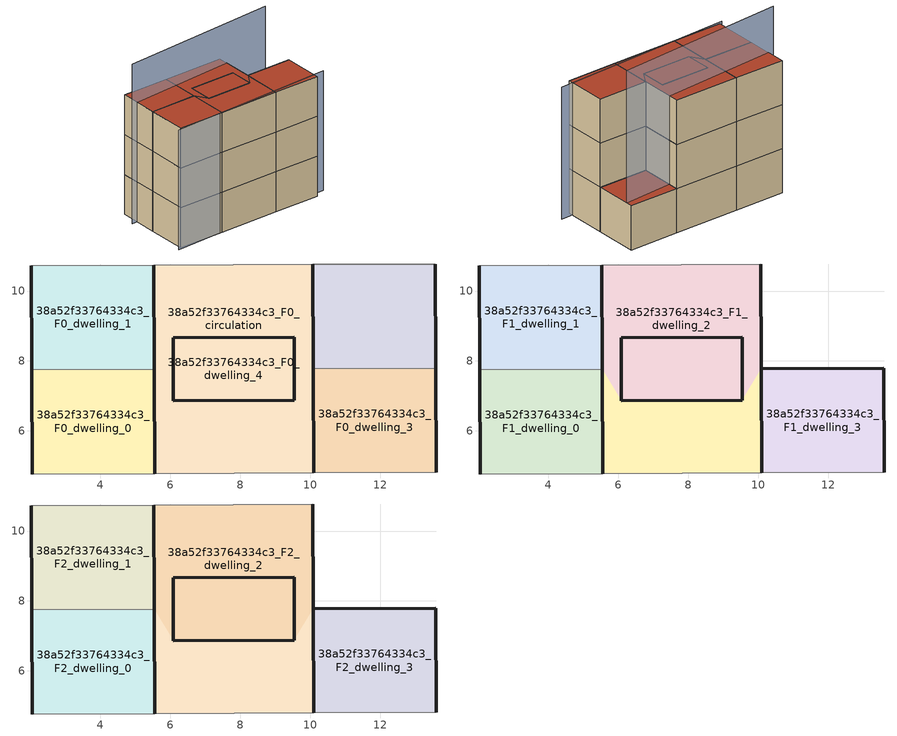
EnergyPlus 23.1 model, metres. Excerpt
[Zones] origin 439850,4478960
38a52f33764334c3_F0_dwelling_0
 floor ground (EU_floor_Construction): 5.54,7.76 5.55,4.78 2.05,4.77 2.04,7.75 z0
 wall outside (EU_wall_Construction): 2.04,7.75 2.05,4.77 / 5.55,4.78 5.54,7.76 z0:3
 wall adiabatic (EU_wall_Construction): 2.05,4.77 5.55,4.78 z0:3
 wall to 38a52f33764334c3_F0_dwelling_1 (EU_wall_Construction): 5.54,7.76 2.04,7.75 z0:3
38a52f33764334c3_F0_dwelling_1
 floor ground (EU_floor_Construction): 5.53,10.74 5.54,7.76 2.04,7.75 2.02,10.73 z0
 wall outside (EU_wall_Construction): 2.02,10.73 2.04,7.75 / 5.54,7.76 5.53,10.74 z0:3
 wall adiabatic (EU_wall_Construction): 5.53,10.74 2.02,10.73 z0:3
38a52f33764334c3_F0_dwelling_2
 floor ground (EU_floor_Construction): 10.08,10.76 10.09,7.78 9.55,6.88 9.55,8.67 6.08,8.66 6.08,6.87 5.54,7.76 5.53,10.74 z0; 13.58,10.77 13.59,7.79 10.09,7.78 10.08,10.76 z0; 10.09,7.78 10.1,4.8 5.55,4.78 5.54,7.76 6.08,6.87 9.55,6.88 z0; 9.55,8.67 9.55,6.88 6.08,6.87 6.08,8.66 z0
 wall outside (EU_wall_Construction): 10.1,4.8 10.09,7.78 10.08,10.76 / 5.53,10.74 5.54,7.76 5.55,4.78 z0:3
 wall adiabatic (EU_wall_Construction): 10.08,10.76 5.53,10.74 / 5.55,4.78 10.1,4.8 z0:3
 roof outside (EU_floor_Construction): 13.59,7.79 13.58,10.77 10.08,10.76 10.09,7.78 z3
38a52f33764334c3_F0_dwelling_3
 floor ground (EU_floor_Construction): 13.59,7.79 13.61,4.81 10.1,4.8 10.09,7.78 z0
 wall outside (EU_wall_Construction): 10.09,7.78 10.1,4.8 / 13.61,4.81 13.59,7.79 z0:3
 wall adiabatic (EU_wall_Construction): 10.1,4.8 13.61,4.81 z0:3
 wall to 38a52f33764334c3_F0_dwelling_4 (EU_wall_Construction): 13.59,7.79 10.09,7.78 z0:3
38a52f33764334c3_F0_dwelling_4
 floor ground (EU_floor_Construction): 10.08,10.76 10.09,7.78 10.1,4.8 5.55,4.78 5.54,7.76 5.53,10.74 z0; 13.58,10.77 13.59,7.79 10.09,7.78 10.08,10.76 z0
 wall outside (EU_wall_Construction): 10.08,10.76 10.09,7.78 / 13.59,7.79 13.58,10.77 z0:3
 wall adiabatic (EU_wall_Construction): 13.58,10.77 10.08,10.76 z0:3
 roof outside (EU_roof_Construction): 13.59,7.79 13.58,10.77 10.08,10.76 10.09,7.78 z3; 10.1,4.8 10.09,7.78 10.08,10.76 5.53,10.74 5.54,7.76 5.55,4.78 z3
38a52f33764334c3_F0_circulation
 floor ground (EU_floor_Construction): 9.55,8.67 9.55,6.88 6.08,6.87 6.08,8.66 z0; 10.08,10.76 10.09,7.78 9.55,6.88 9.55,8.67 6.08,8.66 6.08,6.87 5.54,7.76 5.53,10.74 z0; 10.09,7.78 10.1,4.8 5.55,4.78 5.54,7.76 6.08,6.87 9.55,6.88 z0
 wall outside (EU_wall_Construction): 9.55,6.88 9.55,8.67 6.08,8.66 6.08,6.87 9.55,6.88 z0:3
38a52f33764334c3_F1_dwelling_0
 floor to 38a52f33764334c3_F0_dwelling_0 (EU_floor_Construction): 5.54,7.76 5.55,4.78 2.05,4.77 2.04,7.75 z3
 wall outside (EU_wall_Construction): 2.04,7.75 2.05,4.77 / 5.55,4.78 5.54,7.76 z3:6
 wall adiabatic (EU_wall_Construction): 2.05,4.77 5.55,4.78 z3:6
 wall to 38a52f33764334c3_F1_dwelling_1 (EU_wall_Construction): 5.54,7.76 2.04,7.75 z3:6
38a52f33764334c3_F1_dwelling_1
 floor to 38a52f33764334c3_F0_dwelling_1 (EU_floor_Construction): 5.53,10.74 5.54,7.76 2.04,7.75 2.02,10.73 z3
 wall outside (EU_wall_Construction): 2.02,10.73 2.04,7.75 / 5.54,7.76 5.53,10.74 z3:6
 wall adiabatic (EU_wall_Construction): 5.53,10.74 2.02,10.73 z3:6
38a52f33764334c3_F1_dwelling_2
 floor outside (EU_floor_Construction): 10.09,7.78 10.1,4.8 5.55,4.78 5.54,7.76 6.08,6.87 9.55,6.88 z3; 10.08,10.76 10.09,7.78 9.55,6.88 9.55,8.67 6.08,8.66 6.08,6.87 5.54,7.76 5.53,10.74 z3; 9.55,8.67 9.55,6.88 6.08,6.87 6.08,8.66 z3
 wall outside (EU_wall_Construction): 10.1,4.8 10.09,7.78 10.08,10.76 / 5.53,10.74 5.54,7.76 5.55,4.78 z3:6
 wall adiabatic (EU_wall_Construction): 10.08,10.76 5.53,10.74 / 5.55,4.78 10.1,4.8 z3:6
38a52f33764334c3_F1_dwelling_3
 floor to 38a52f33764334c3_F0_dwelling_3 (EU_floor_Construction): 13.59,7.79 13.61,4.81 10.1,4.8 10.09,7.78 z3
 wall outside (EU_wall_Construction): 13.61,4.81 13.59,7.79 10.09,7.78 10.1,4.8 z3:6
 wall adiabatic (EU_wall_Construction): 10.1,4.8 13.61,4.81 z3:6
38a52f33764334c3_F1_circulation
 floor to 38a52f33764334c3_F0_circulation (EU_floor_Construction): 9.55,8.67 9.55,6.88 6.08,6.87 6.08,8.66 z3; 10.08,10.76 10.09,7.78 9.55,6.88 9.55,8.67 6.08,8.66 6.08,6.87 5.54,7.76 5.53,10.74 z3; 10.09,7.78 10.1,4.8 5.55,4.78 5.54,7.76 6.08,6.87 9.55,6.88 z3
 wall outside (EU_wall_Construction): 9.55,6.88 9.55,8.67 6.08,8.66 6.08,6.87 9.55,6.88 z3:6
38a52f33764334c3_F2_dwelling_0
 floor to 38a52f33764334c3_F1_dwelling_0 (EU_floor_Construction): 5.54,7.76 5.55,4.78 2.05,4.77 2.04,7.75 z6
 wall outside (EU_wall_Construction): 2.04,7.75 2.05,4.77 / 5.55,4.78 5.54,7.76 z6:9
 wall adiabatic (EU_wall_Construction): 2.05,4.77 5.55,4.78 z6:9
 wall to 38a52f33764334c3_F2_dwelling_1 (EU_wall_Construction): 5.54,7.76 2.04,7.75 z6:9
 roof outside (EU_roof_Construction): 5.55,4.78 5.54,7.76 2.04,7.75 2.05,4.77 z9
38a52f33764334c3_F2_dwelling_1
 floor to 38a52f33764334c3_F1_dwelling_1 (EU_floor_Construction): 5.53,10.74 5.54,7.76 2.04,7.75 2.02,10.73 z6
 wall outside (EU_wall_Construction): 2.02,10.73 2.04,7.75 / 5.54,7.76 5.53,10.74 z6:9
 wall adiabatic (EU_wall_Construction): 5.53,10.74 2.02,10.73 z6:9
 roof outside (EU_roof_Construction): 5.54,7.76 5.53,10.74 2.02,10.73 2.04,7.75 z9
38a52f33764334c3_F2_dwelling_2
 floor outside (EU_floor_Construction): 10.09,7.78 10.1,4.8 5.55,4.78 5.54,7.76 6.08,6.87 9.55,6.88 z6; 10.08,10.76 10.09,7.78 9.55,6.88 9.55,8.67 6.08,8.66 6.08,6.87 5.54,7.76 5.53,10.74 z6; 9.55,8.67 9.55,6.88 6.08,6.87 6.08,8.66 z6
 wall outside (EU_wall_Construction): 10.1,4.8 10.09,7.78 10.08,10.76 / 5.53,10.74 5.54,7.76 5.55,4.78 z6:9
 wall adiabatic (EU_wall_Construction): 10.08,10.76 5.53,10.74 / 5.55,4.78 10.1,4.8 z6:9
 roof outside (EU_roof_Construction): 9.55,6.88 9.55,8.67 6.08,8.66 6.08,6.87 z9; 9.55,6.88 10.09,7.78 10.08,10.76 5.53,10.74 5.54,7.76 6.08,6.87 6.08,8.66 9.55,8.67 z9; 10.1,4.8 10.09,7.78 9.55,6.88 6.08,6.87 5.54,7.76 5.55,4.78 z9
38a52f33764334c3_F2_dwelling_3
 floor to 38a52f33764334c3_F1_dwelling_3 (EU_floor_Construction): 13.59,7.79 13.61,4.81 10.1,4.8 10.09,7.78 z6
 wall outside (EU_wall_Construction): 13.61,4.81 13.59,7.79 10.09,7.78 10.1,4.8 z6:9
 wall adiabatic (EU_wall_Construction): 10.1,4.8 13.61,4.81 z6:9
 roof outside (EU_roof_Construction): 13.61,4.81 13.59,7.79 10.09,7.78 10.1,4.8 z9
38a52f33764334c3_F2_circulation
 floor to 38a52f33764334c3_F1_circulation (EU_floor_Construction): 9.55,8.67 9.55,6.88 6.08,6.87 6.08,8.66 z6; 10.08,10.76 10.09,7.78 9.55,6.88 9.55,8.67 6.08,8.66 6.08,6.87 5.54,7.76 5.53,10.74 z6; 10.09,7.78 10.1,4.8 5.55,4.78 5.54,7.76 6.08,6.87 9.55,6.88 z6
 wall outside (EU_wall_Construction): 9.55,6.88 9.55,8.67 6.08,8.66 6.08,6.87 9.55,6.88 z6:9
 roof outside (EU_roof_Construction): 9.55,6.88 9.55,8.67 6.08,8.66 6.08,6.87 z9; 9.55,6.88 10.09,7.78 10.08,10.76 5.53,10.74 5.54,7.76 6.08,6.87 6.08,8.66 9.55,8.67 z9; 10.1,4.8 10.09,7.78 9.55,6.88 6.08,6.87 5.54,7.76 5.55,4.78 z9
shading: 1.77,4.6 14.45,5.18 z0:9; 13.57,10.3 1.61,9.37 z0:12
[Building]
EU S2 Campaign: North Axis=0; Terrain=City; Solar Distribution=FullExterior
[Site:Location]
Madrid: Latitude=40.5; Longitude=-3.5; Time Zone=1; Elevation=609
[SizingPeriod:WeatherFileDays]
AnnualSizingPeriod: Begin Month=1; Begin Day of Month=1; End Month=12; End Day of Month=31; Day of Week for Start Day=Monday; Use Weather File Daylight Saving Period=No; Use Weather File Rain and Snow Indicators=No
[MATERIAL]
EU_InternalMass_Material: Roughness=MediumRough; Thickness=0.1; Conductivity=1; Density=1800; Specific Heat=900; Thermal Absorptance=0.9; Solar Absorptance=0.7; Visible Absorptance=0.7
[MATERIAL:NOMASS] Roughness=MediumRough; Thermal Absorptance=0.9; Solar Absorptance=0.7; Visible Absorptance=0.7
Name | Thermal Resistance
EU_wall_NoMass | 1.60022
EU_roof_NoMass | 1.57597
EU_floor_NoMass | 0.470652
[CONSTRUCTION]
EU_wall_Construction: EU_wall_NoMass
EU_roof_Construction: EU_roof_NoMass
EU_floor_Construction: EU_floor_NoMass
EU_InternalMass_Construction: EU_InternalMass_Material
[ZONE] Type=1; Multiplier=1; Ceiling Height=autocalculate; Floor Area=autocalculate; Part of Total Floor Area=Yes
Name | Volume
38a52f33764334c3_F0_dwelling_0; 38a52f33764334c3_F1_dwelling_0; 38a52f33764334c3_F2_dwelling_0 | 31.355
38a52f33764334c3_F0_dwelling_1; 38a52f33764334c3_F1_dwelling_1; 38a52f33764334c3_F2_dwelling_1 | 31.3542
38a52f33764334c3_F0_dwelling_2; 38a52f33764334c3_F0_dwelling_4 | 112.67
38a52f33764334c3_F1_dwelling_2; 38a52f33764334c3_F2_dwelling_2; 38a52f33764334c3_F0_circulation; 38a52f33764334c3_F1_circulation; 38a52f33764334c3_F2_circulation | 81.3157
38a52f33764334c3_F0_dwelling_3; 38a52f33764334c3_F1_dwelling_3; 38a52f33764334c3_F2_dwelling_3 | 31.3546
[INTERNALMASS] Construction=EU_InternalMass_Construction
Name | Zone or ZoneList | Surface Area
38a52f33764334c3_F0_dwelling_0_EU_InternalMass | 38a52f33764334c3_F0_dwelling_0 | 10.4515
38a52f33764334c3_F0_dwelling_1_EU_InternalMass | 38a52f33764334c3_F0_dwelling_1 | 10.4515
38a52f33764334c3_F0_dwelling_2_EU_InternalMass | 38a52f33764334c3_F0_dwelling_2 | 20.9031
38a52f33764334c3_F0_dwelling_3_EU_InternalMass | 38a52f33764334c3_F0_dwelling_3 | 10.4515
38a52f33764334c3_F0_dwelling_4_EU_InternalMass | 38a52f33764334c3_F0_dwelling_4 | 10.4515
38a52f33764334c3_F1_dwelling_0_EU_InternalMass | 38a52f33764334c3_F1_dwelling_0 | 15.6773
38a52f33764334c3_F1_dwelling_1_EU_InternalMass | 38a52f33764334c3_F1_dwelling_1 | 15.6773
38a52f33764334c3_F1_dwelling_2_EU_InternalMass | 38a52f33764334c3_F1_dwelling_2 | 15.6773
38a52f33764334c3_F1_dwelling_3_EU_InternalMass | 38a52f33764334c3_F1_dwelling_3 | 15.6773
38a52f33764334c3_F2_dwelling_0_EU_InternalMass | 38a52f33764334c3_F2_dwelling_0 | 15.6773
38a52f33764334c3_F2_dwelling_1_EU_InternalMass | 38a52f33764334c3_F2_dwelling_1 | 15.6773
38a52f33764334c3_F2_dwelling_2_EU_InternalMass | 38a52f33764334c3_F2_dwelling_2 | 15.6773
38a52f33764334c3_F2_dwelling_3_EU_InternalMass | 38a52f33764334c3_F2_dwelling_3 | 15.6773
[OTHEREQUIPMENT] Fuel Type=Electricity; Design Level Calculation Method=Watts/Area; Power per Zone Floor Area=1; Fraction Latent=0; Fraction Radiant=0; Fraction Lost=0; Carbon Dioxide Generation Rate=0; EndUse Subcategory=EU_Step8_InternalGains
Name | Zone or ZoneList or Space or SpaceList | Schedule
EU_Step8_InternalGain_38a52f33764334c3_F0_dwelling_0_f000 | 38a52f33764334c3_F0_dwelling_0 | EU_Step8_GainSchedule_38a52f33764334c3_F0_dwelling_0_f000
EU_Step8_InternalGain_38a52f33764334c3_F0_dwelling_1_f000 | 38a52f33764334c3_F0_dwelling_1 | EU_Step8_GainSchedule_38a52f33764334c3_F0_dwelling_1_f000
EU_Step8_InternalGain_38a52f33764334c3_F0_dwelling_2_f000 | 38a52f33764334c3_F0_dwelling_2 | EU_Step8_GainSchedule_38a52f33764334c3_F0_dwelling_2_f000
EU_Step8_InternalGain_38a52f33764334c3_F0_dwelling_3_f000 | 38a52f33764334c3_F0_dwelling_3 | EU_Step8_GainSchedule_38a52f33764334c3_F0_dwelling_3_f000
EU_Step8_InternalGain_38a52f33764334c3_F0_dwelling_4_f000 | 38a52f33764334c3_F0_dwelling_4 | EU_Step8_GainSchedule_38a52f33764334c3_F0_dwelling_4_f000
EU_Step8_InternalGain_38a52f33764334c3_F1_dwelling_0_f000 | 38a52f33764334c3_F1_dwelling_0 | EU_Step8_GainSchedule_38a52f33764334c3_F1_dwelling_0_f000
EU_Step8_InternalGain_38a52f33764334c3_F1_dwelling_1_f000 | 38a52f33764334c3_F1_dwelling_1 | EU_Step8_GainSchedule_38a52f33764334c3_F1_dwelling_1_f000
EU_Step8_InternalGain_38a52f33764334c3_F1_dwelling_2_f000 | 38a52f33764334c3_F1_dwelling_2 | EU_Step8_GainSchedule_38a52f33764334c3_F1_dwelling_2_f000
EU_Step8_InternalGain_38a52f33764334c3_F1_dwelling_3_f000 | 38a52f33764334c3_F1_dwelling_3 | EU_Step8_GainSchedule_38a52f33764334c3_F1_dwelling_3_f000
EU_Step8_InternalGain_38a52f33764334c3_F2_dwelling_0_f000 | 38a52f33764334c3_F2_dwelling_0 | EU_Step8_GainSchedule_38a52f33764334c3_F2_dwelling_0_f000
EU_Step8_InternalGain_38a52f33764334c3_F2_dwelling_1_f000 | 38a52f33764334c3_F2_dwelling_1 | EU_Step8_GainSchedule_38a52f33764334c3_F2_dwelling_1_f000
EU_Step8_InternalGain_38a52f33764334c3_F2_dwelling_2_f000 | 38a52f33764334c3_F2_dwelling_2 | EU_Step8_GainSchedule_38a52f33764334c3_F2_dwelling_2_f000
EU_Step8_InternalGain_38a52f33764334c3_F2_dwelling_3_f000 | 38a52f33764334c3_F2_dwelling_3 | EU_Step8_GainSchedule_38a52f33764334c3_F2_dwelling_3_f000
[ZONEINFILTRATION:DESIGNFLOWRATE] Schedule=EU_AlwaysOn; Design Flow Rate Calculation Method=Flow/Area; Flow Rate per Floor Area=0.0005; Constant Term Coefficient=1; Temperature Term Coefficient=0; Velocity Term Coefficient=0; Velocity Squared Term Coefficient=0
Name | Zone or ZoneList or Space or SpaceList
EU_Circulation_Infiltration_38a52f33764334c3_F0_circulation | 38a52f33764334c3_F0_circulation
EU_Circulation_Infiltration_38a52f33764334c3_F1_circulation | 38a52f33764334c3_F1_circulation
EU_Circulation_Infiltration_38a52f33764334c3_F2_circulation | 38a52f33764334c3_F2_circulation
[ZONEVENTILATION:DESIGNFLOWRATE] Schedule=EU_AlwaysOn; Design Flow Rate Calculation Method=AirChanges/Hour; Air Changes per Hour=0.480704; Ventilation Type=Natural; Fan Pressure Rise=0; Fan Total Efficiency=1; Constant Term Coefficient=1; Temperature Term Coefficient=0; Velocity Term Coefficient=0; Velocity Squared Term Coefficient=0; Minimum Indoor Temperature=-100; Maximum Indoor Temperature=100; Delta Temperature=-100; Minimum Outdoor Temperature=-100; Maximum Outdoor Temperature=100; Maximum Wind Speed=40
Name | Zone or ZoneList or Space or SpaceList
EU_ConstantAir_38a52f33764334c3_F0_dwelling_0 | 38a52f33764334c3_F0_dwelling_0
EU_ConstantAir_38a52f33764334c3_F0_dwelling_1 | 38a52f33764334c3_F0_dwelling_1
EU_ConstantAir_38a52f33764334c3_F0_dwelling_2 | 38a52f33764334c3_F0_dwelling_2
EU_ConstantAir_38a52f33764334c3_F0_dwelling_3 | 38a52f33764334c3_F0_dwelling_3
EU_ConstantAir_38a52f33764334c3_F0_dwelling_4 | 38a52f33764334c3_F0_dwelling_4
EU_ConstantAir_38a52f33764334c3_F1_dwelling_0 | 38a52f33764334c3_F1_dwelling_0
EU_ConstantAir_38a52f33764334c3_F1_dwelling_1 | 38a52f33764334c3_F1_dwelling_1
EU_ConstantAir_38a52f33764334c3_F1_dwelling_2 | 38a52f33764334c3_F1_dwelling_2
EU_ConstantAir_38a52f33764334c3_F1_dwelling_3 | 38a52f33764334c3_F1_dwelling_3
EU_ConstantAir_38a52f33764334c3_F2_dwelling_0 | 38a52f33764334c3_F2_dwelling_0
EU_ConstantAir_38a52f33764334c3_F2_dwelling_1 | 38a52f33764334c3_F2_dwelling_1
EU_ConstantAir_38a52f33764334c3_F2_dwelling_2 | 38a52f33764334c3_F2_dwelling_2
EU_ConstantAir_38a52f33764334c3_F2_dwelling_3 | 38a52f33764334c3_F2_dwelling_3
[HVACTEMPLATE:THERMOSTAT] Constant Heating Setpoint=20; Constant Cooling Setpoint=50
EU_HeatOnly_38a52f33764334c3_F0_dwelling_0; EU_HeatOnly_38a52f33764334c3_F0_dwelling_1; EU_HeatOnly_38a52f33764334c3_F0_dwelling_2; EU_HeatOnly_38a52f33764334c3_F0_dwelling_3; EU_HeatOnly_38a52f33764334c3_F0_dwelling_4; EU_HeatOnly_38a52f33764334c3_F1_dwelling_0; EU_HeatOnly_38a52f33764334c3_F1_dwelling_1; EU_HeatOnly_38a52f33764334c3_F1_dwelling_2; EU_HeatOnly_38a52f33764334c3_F1_dwelling_3; EU_HeatOnly_38a52f33764334c3_F2_dwelling_0; EU_HeatOnly_38a52f33764334c3_F2_dwelling_1; EU_HeatOnly_38a52f33764334c3_F2_dwelling_2; EU_HeatOnly_38a52f33764334c3_F2_dwelling_3
[HVACTEMPLATE:ZONE:IDEALLOADSAIRSYSTEM] System Availability Schedule=EU_AlwaysOn; Maximum Heating Supply Air Temperature=50; Minimum Cooling Supply Air Temperature=13; Maximum Heating Supply Air Humidity Ratio=0.0156; Minimum Cooling Supply Air Humidity Ratio=0.0077; Heating Limit=NoLimit; Cooling Limit=NoLimit; Heating Availability Schedule=EU_AlwaysOn; Cooling Availability Schedule=EU_CoolingOff; Dehumidification Control Type=ConstantSensibleHeatRatio; Cooling Sensible Heat Ratio=0.7; Dehumidification Setpoint=60; Humidification Control Type=None; Humidification Setpoint=30; Outdoor Air Method=None; Outdoor Air Flow Rate per Person=0.00944; Outdoor Air Flow Rate per Zone Floor Area=0; Outdoor Air Flow Rate per Zone=0; Demand Controlled Ventilation Type=None; Outdoor Air Economizer Type=NoEconomizer; Heat Recovery Type=None; Sensible Heat Recovery Effectiveness=0.7; Latent Heat Recovery Effectiveness=0.65
Name | Template Thermostat
38a52f33764334c3_F0_dwelling_0 | EU_HeatOnly_38a52f33764334c3_F0_dwelling_0
38a52f33764334c3_F0_dwelling_1 | EU_HeatOnly_38a52f33764334c3_F0_dwelling_1
38a52f33764334c3_F0_dwelling_2 | EU_HeatOnly_38a52f33764334c3_F0_dwelling_2
38a52f33764334c3_F0_dwelling_3 | EU_HeatOnly_38a52f33764334c3_F0_dwelling_3
38a52f33764334c3_F0_dwelling_4 | EU_HeatOnly_38a52f33764334c3_F0_dwelling_4
38a52f33764334c3_F1_dwelling_0 | EU_HeatOnly_38a52f33764334c3_F1_dwelling_0
38a52f33764334c3_F1_dwelling_1 | EU_HeatOnly_38a52f33764334c3_F1_dwelling_1
38a52f33764334c3_F1_dwelling_2 | EU_HeatOnly_38a52f33764334c3_F1_dwelling_2
38a52f33764334c3_F1_dwelling_3 | EU_HeatOnly_38a52f33764334c3_F1_dwelling_3
38a52f33764334c3_F2_dwelling_0 | EU_HeatOnly_38a52f33764334c3_F2_dwelling_0
38a52f33764334c3_F2_dwelling_1 | EU_HeatOnly_38a52f33764334c3_F2_dwelling_1
38a52f33764334c3_F2_dwelling_2 | EU_HeatOnly_38a52f33764334c3_F2_dwelling_2
38a52f33764334c3_F2_dwelling_3 | EU_HeatOnly_38a52f33764334c3_F2_dwelling_3
[SIZING:ZONE] Zone Cooling Design Supply Air Temperature Input Method=SupplyAirTemperature; Zone Cooling Design Supply Air Temperature=13; Zone Heating Design Supply Air Temperature Input Method=SupplyAirTemperature; Zone Heating Design Supply Air Temperature=50; Zone Cooling Design Supply Air Humidity Ratio=0.008; Zone Heating Design Supply Air Humidity Ratio=0.008; Cooling Design Air Flow Method=DesignDay; Cooling Design Air Flow Rate=0; Cooling Minimum Air Flow per Zone Floor Area=0.000762; Cooling Minimum Air Flow=0; Cooling Minimum Air Flow Fraction=0.2; Heating Design Air Flow Method=DesignDay; Heating Design Air Flow Rate=0; Heating Maximum Air Flow per Zone Floor Area=0.002032; Heating Maximum Air Flow=0.141576; Heating Maximum Air Flow Fraction=0.3; Account for Dedicated Outdoor Air System=No; Dedicated Outdoor Air System Control Strategy=NeutralSupplyAir; Dedicated Outdoor Air Low Setpoint Temperature for Design=autosize; Dedicated Outdoor Air High Setpoint Temperature for Design=autosize; Zone Load Sizing Method=Sensible Load Only No Latent Load; Zone Latent Cooling Design Supply Air Humidity Ratio Input Method=HumidityRatioDifference; Zone Cooling Design Supply Air Humidity Ratio Difference=0.005; Zone Latent Heating Design Supply Air Humidity Ratio Input Method=HumidityRatioDifference; Zone Humidification Design Supply Air Humidity Ratio Difference=0.005
38a52f33764334c3_F0_dwelling_0; 38a52f33764334c3_F0_dwelling_1; 38a52f33764334c3_F0_dwelling_2; 38a52f33764334c3_F0_dwelling_3; 38a52f33764334c3_F0_dwelling_4; 38a52f33764334c3_F1_dwelling_0; 38a52f33764334c3_F1_dwelling_1; 38a52f33764334c3_F1_dwelling_2; 38a52f33764334c3_F1_dwelling_3; 38a52f33764334c3_F2_dwelling_0; 38a52f33764334c3_F2_dwelling_1; 38a52f33764334c3_F2_dwelling_2; 38a52f33764334c3_F2_dwelling_3
[SCHEDULE:CONSTANT]
Name | Hourly Value
EU_AlwaysOn | 1
EU_CoolingOff | 0
[SCHEDULE:FILE] Column Number=1; Rows to Skip at Top=0; Number of Hours of Data=8760; Column Separator=Comma; Interpolate to Timestep=No; Minutes per Item=60; Adjust Schedule for Daylight Savings=Yes
Name | File
EU_Step8_GainSchedule_38a52f33764334c3_F0_dwelling_0_f000 | ../../schedules/38a52f33764334c3/38a52f33764334c3_F0_dwelling_0_f000_gain.csv
EU_Step8_GainSchedule_38a52f33764334c3_F0_dwelling_1_f000 | ../../schedules/38a52f33764334c3/38a52f33764334c3_F0_dwelling_1_f000_gain.csv
EU_Step8_GainSchedule_38a52f33764334c3_F0_dwelling_2_f000 | ../../schedules/38a52f33764334c3/38a52f33764334c3_F0_dwelling_2_f000_gain.csv
EU_Step8_GainSchedule_38a52f33764334c3_F0_dwelling_3_f000 | ../../schedules/38a52f33764334c3/38a52f33764334c3_F0_dwelling_3_f000_gain.csv
EU_Step8_GainSchedule_38a52f33764334c3_F0_dwelling_4_f000 | ../../schedules/38a52f33764334c3/38a52f33764334c3_F0_dwelling_4_f000_gain.csv
EU_Step8_GainSchedule_38a52f33764334c3_F1_dwelling_0_f000 | ../../schedules/38a52f33764334c3/38a52f33764334c3_F1_dwelling_0_f000_gain.csv
EU_Step8_GainSchedule_38a52f33764334c3_F1_dwelling_1_f000 | ../../schedules/38a52f33764334c3/38a52f33764334c3_F1_dwelling_1_f000_gain.csv
EU_Step8_GainSchedule_38a52f33764334c3_F1_dwelling_2_f000 | ../../schedules/38a52f33764334c3/38a52f33764334c3_F1_dwelling_2_f000_gain.csv
EU_Step8_GainSchedule_38a52f33764334c3_F1_dwelling_3_f000 | ../../schedules/38a52f33764334c3/38a52f33764334c3_F1_dwelling_3_f000_gain.csv
EU_Step8_GainSchedule_38a52f33764334c3_F2_dwelling_0_f000 | ../../schedules/38a52f33764334c3/38a52f33764334c3_F2_dwelling_0_f000_gain.csv
EU_Step8_GainSchedule_38a52f33764334c3_F2_dwelling_1_f000 | ../../schedules/38a52f33764334c3/38a52f33764334c3_F2_dwelling_1_f000_gain.csv
EU_Step8_GainSchedule_38a52f33764334c3_F2_dwelling_2_f000 | ../../schedules/38a52f33764334c3/38a52f33764334c3_F2_dwelling_2_f000_gain.csv
EU_Step8_GainSchedule_38a52f33764334c3_F2_dwelling_3_f000 | ../../schedules/38a52f33764334c3/38a52f33764334c3_F2_dwelling_3_f000_gain.csv
